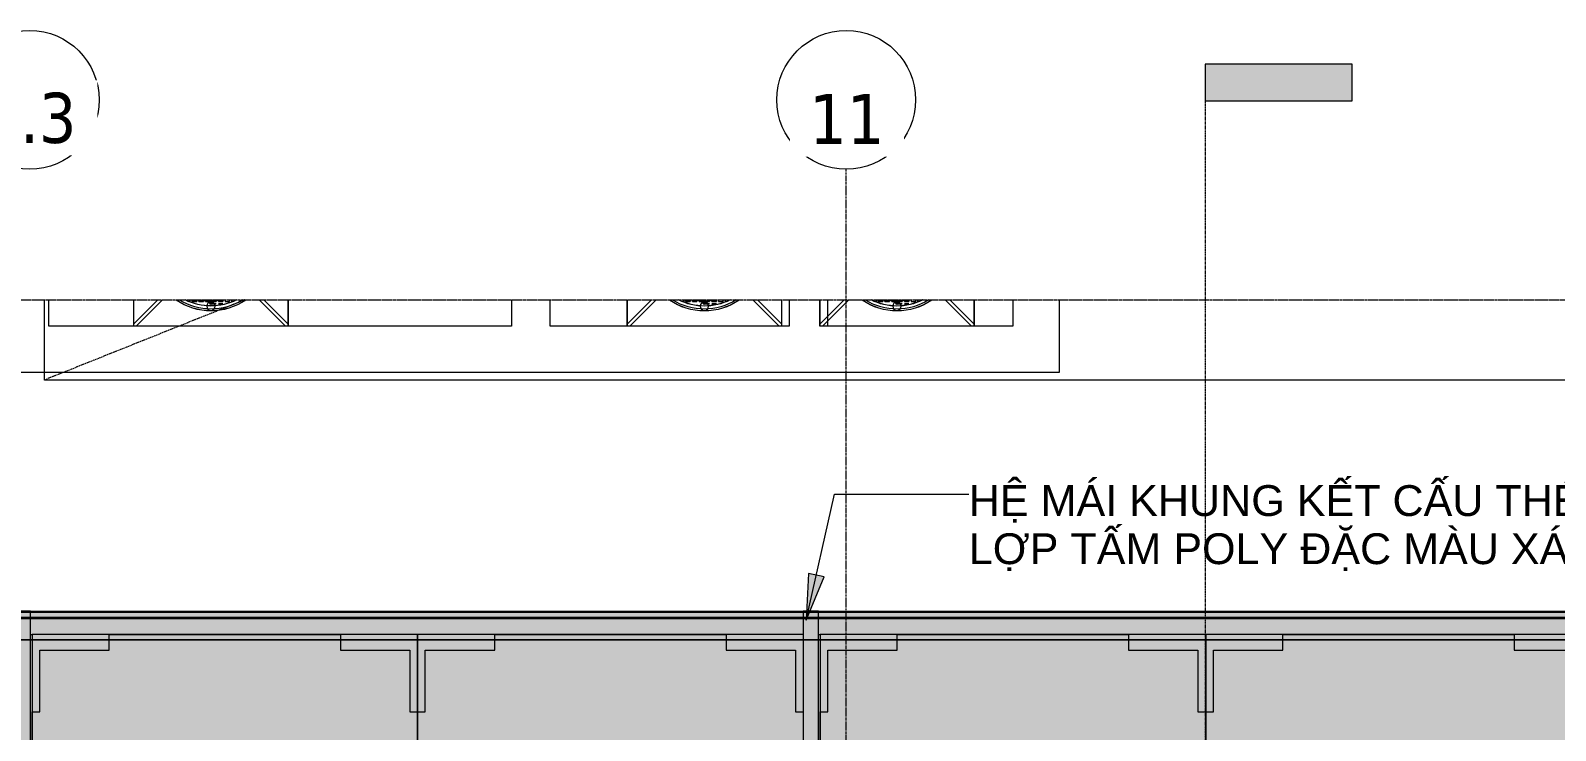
# Model space of a CAD drawing. Header units: millimetres. Extents: x -77355 to 26321, y -760 to 17156.
# Drawn here: x 4170 to 14059, y 12615 to 17156 of the extents above; entities that cross this region are included whole.
import ezdxf

# ---------------------------------------------------------------- set-up
doc = ezdxf.new("R2010")
doc.units = ezdxf.units.MM
for name, pattern in [('Dash', [6, 3, -3]), ('Dash - Tight', [4.5, 3, -1.5]), ('Dash Dot 3_16_', [7.9375, 4.7625, -1.5875, 0, -1.5875]), ('Grid Line', [22.225, 12.7, -3.175, 3.175, -3.175]), ('Hidden', [7.14375, 4.7625, -2.38125])]:
    doc.linetypes.add(name, pattern=pattern)
for name, color, linetype, lineweight in [('A-DETL-GENF-4', 92, 'Dash - Tight', 9), ('A-DETL-GENF-5', 92, 'Hidden', 18), ('A-FLOR-1', 192, 'Continuous', 9), ('A-GLAZ-CURT-3', 52, 'Continuous', 9), ('A-GLAZ-CWMG-3', 51, 'Continuous', 9), ('C-PRKG', 70, 'Continuous', 9), ('C-PRKG-HDLN', 70, 'Dash', 9), ('G-ANNO-SYMB', 111, 'Continuous', 9), ('G-ANNO-SYMB-1', 111, 'Dash Dot 3_16_', 18), ('G-ANNO-TEXT-1', 10, 'Continuous', 9), ('G-ANNO-TEXT-2', 7, 'Continuous', 9), ('G-IMPT-1', 8, 'Continuous', 9), ('M-EQPM', 50, 'Continuous', 9), ('S-COLS-1', 52, 'Continuous', 9), ('S-GRID-1', 1, 'Grid Line', 9), ('S-GRID-IDEN', 1, 'Continuous', 9)]:
    doc.layers.add(name, color=color, linetype=linetype, lineweight=lineweight)
doc.layers.add('A-GLAZ-CWMG-4', color=51, linetype='Continuous', lineweight=9, transparency=0.5)
doc.styles.add('Arial_1', font='arial.ttf', dxfattribs={"height": 200})
doc.styles.add('Tahoma_B_1', font='tahomabd.ttf', dxfattribs={"height": 325})
pattern_1 = [(63.321, (1193.5, -68.13), (-0.0041, 1010.9596), [353.567, -1909.264]), (63.321, (177.5, -68.13), (-0.0041, 1010.9596), [353.567, -1909.264]), (63.321, (1679.87, 127.2), (-0.0041, 1010.9596), [353.567, -1909.264]), (63.321, (663.87, 127.2), (-0.0041, 1010.9596), [353.567, -1909.264]), (63.321, (1606.26, 58.24), (-0.0041, 1010.9596), [353.567, -1909.264]), (63.321, (590.26, 58.24), (-0.0041, 1010.9596), [353.567, -1909.264]), (63.321, (1531.2, 453.1), (-0.0041, 1010.9596), [171.85, -2090.981]), (63.321, (515.2, 453.1), (-0.0041, 1010.9596), [171.85, -2090.981]), (63.321, (1482.15, 392), (-0.0041, 1010.9596), [353.567, -1909.264]), (63.321, (466.15, 392), (-0.0041, 1010.9596), [353.567, -1909.264]), (63.321, (1490.8, 435.86), (-0.0041, 1010.9596), [353.567, -1909.264]), (63.321, (474.8, 435.86), (-0.0041, 1010.9596), [353.567, -1909.264]), (63.321, (1080.9, 243.4), (-0.0041, 1010.9596), [353.567, -1909.264]), (63.321, (64.9, 243.4), (-0.0041, 1010.9596), [353.567, -1909.264]), (63.321, (1089.56, 295.1), (-0.0041, 1010.9596), [353.567, -1909.264]), (63.321, (73.56, 295.1), (-0.0041, 1010.9596), [353.567, -1909.264]), (63.321, (1091.9, 332.38), (-0.0041, 1010.9596), [353.567, -1909.264]), (63.321, (75.9, 332.38), (-0.0041, 1010.9596), [353.567, -1909.264])]

# ---------------------------------------------------------------- blocks, each defined once
blk = doc.blocks.new('BAI XE PCCC - BAI XE PCCC-1477864-TKCS_NHÀ XE 3 - MẶT BẰNG MÁI')
at = {"layer": 'C-PRKG'}
for p, q in [((0, 0), (15000, 0)), ((15000, 0), (15000, -520.2))]:
    blk.add_line(p, q, dxfattribs=at)
at = {"layer": 'C-PRKG-HDLN'}
blk.add_line((13699.4, -520.2), (15000, 0), dxfattribs=at)
blk = doc.blocks.new('TKTC_NAP THAM BE XLNT_260130 - TKTC_XREF_260130_NAP THAM BE XLNT_dwg_TTT-HOOD ACCESS - TTT-HOOD ACCESS-1904605-MB BỂ XLNT 2 HẦM 1-V53-TKCS_NHÀ XE 3 - MẶT BẰNG MÁI')
at = {"layer": 'G-IMPT-1'}
for p, q in [((-131, -356), (-131, -344)), ((-131, -344), (-131, -356)), ((-86, -344), (-86, -356)), ((-41, -356), (-41, -344)), ((-41, -344), (-41, -356)), ((16, -363), (0, -363)), ((89, -356), (89, -344)), ((89, -344), (89, -356)), ((134, -356), (134, -344)), ((134, -344), (134, -356))]:
    blk.add_line(p, q, dxfattribs=at)
at = {"layer": 'G-IMPT-1', "flags": 128}
for points in [[(-131, -344), (-131, -356)], [(-71, -344), (-71, -356), (-41, -356), (-71, -356)], [(-41, -371), (-71, -371), (-41, -371), (-71, -371)], [(4, -371), (-26, -371)], [(1, -363), (17, -363)], [(59, -344), (59, -356), (89, -356), (59, -356)], [(104, -344), (104, -356), (134, -356), (104, -356)], [(149, -344), (149, -356)], [(149, -344), (149, -356)]]:
    blk.add_lwpolyline(points, close=True, dxfattribs=at)
for points in [[(-86, -356), (-116, -356), (-116, -344)], [(-86, -344), (-86, -356), (-116, -356), (-116, -344)], [(-86, -344), (-86, -356), (-116, -356), (-116, -344)], [(-86, -344), (-86, -356), (-116, -356), (-116, -344)], [(-71, -344), (-71, -356), (-41, -356), (-41, -344)], [(-71, -344), (-71, -356), (-41, -356), (-41, -344)], [(-26, -344), (-26, -356), (4, -356), (4, -344)], [(4, -344), (4, -356), (-26, -356), (-26, -344)], [(14, -344), (14, -356), (44, -356), (44, -344)], [(44, -344), (44, -356), (14, -356), (14, -344)], [(89, -344), (89, -356), (59, -356), (59, -344)], [(89, -344), (89, -356), (59, -356), (59, -344)], [(134, -344), (134, -356), (104, -356), (104, -344)], [(134, -344), (134, -356), (104, -356), (104, -344)]]:
    blk.add_lwpolyline(points, dxfattribs=at)
at = {"layer": 'G-IMPT-1'}
for centre in [(8, -363), (9, -363), (9, -363)]:
    blk.add_circle(centre, 11.2, dxfattribs=at)
for centre, radius, start, end in [((9, -6), 412, 235.6226, 304.3774), ((9, -6), 400, 238.0971, 301.7761), ((9, -6), 380, 243.1496, 296.8504), ((8, -363), 9.23, 360, 180), ((8, -363), 9.23, 0, 180), ((8, -363), 9.23, 180, 360), ((8, -363), 9.23, 180, 360), ((9, -363), 9.23, 360, 180), ((9, -363), 9.23, 0, 180), ((9, -363), 9.23, 360, 180), ((9, -363), 9.23, 0, 180), ((9, -363), 9.23, 180, 360), ((9, -363), 9.23, 180, 360), ((9, -363), 9.23, 180, 360), ((9, -363), 9.23, 180, 360)]:
    blk.add_arc(centre, radius, start, end, dxfattribs=at)
blk = doc.blocks.new('TKTC_NAP THAM BE XLNT_260130 - TKTC_XREF_260130_NAP THAM BE XLNT_dwg_NAP THAM-V54-TKCS_NHÀ XE 3 - MẶT BẰNG MÁI')
at = {"layer": 'G-IMPT-1'}
for p, q in [((584592.6, -155367.6), (584592.6, -155539.2)), ((584593.7, -155522.9), (584749, -155367.6)), ((584779.2, -155367.6), (584608.8, -155538)), ((585406, -155367.6), (585576.3, -155538)), ((585591.4, -155522.9), (585436.2, -155367.6))]:
    blk.add_line(p, q, dxfattribs=at)
at = {"layer": 'G-IMPT-1', "flags": 128}
for points in [[(584592.6, -155539.2), (585592.6, -155539.2), (585592.6, -155367.6)], [(584593.7, -155367.6), (584593.7, -155538), (585591.4, -155538), (585591.4, -155367.6)]]:
    blk.add_lwpolyline(points, dxfattribs=at)
at = {"layer": 'G-IMPT-1'}
blk.add_circle((585092.6, -155409.4), 27.5, dxfattribs=at)
for radius, start, end in [(400, 235.62264, 304.37736), (368.5, 243.24264, 296.75736), (337.1, 258.79064, 282.0655)]:
    blk.add_arc((585092.6, -155039.2), radius, start, end, dxfattribs=at)
at = {"xscale": 0.9707134767847465, "yscale": 0.9707134767847465, "zscale": 0.9707134767847465}
blk.add_blockref('TKTC_NAP THAM BE XLNT_260130 - TKTC_XREF_260130_NAP THAM BE XLNT_dwg_TTT-HOOD ACCESS - TTT-HOOD ACCESS-1904605-MB BỂ XLNT 2 HẦM 1-V53-TKCS_NHÀ XE 3 - MẶT BẰNG MÁI', (585084, -155033.3), dxfattribs=at)
blk = doc.blocks.new('TKTC_NAP THAM BE XLNT_260130 - TKTC_XREF_260130_NAP THAM BE XLNT_dwg_TTT-HOOD ACCESS - TTT-HOOD ACCESS-1904605-MB BỂ XLNT 2 HẦM 1-3399785-TKCS_NHÀ XE 3 - MẶT BẰNG MÁI')
at = {"layer": 'G-IMPT-1'}
for p, q in [((-131, -356), (-131, -344)), ((-131, -344), (-131, -356)), ((-86, -344), (-86, -356)), ((-41, -356), (-41, -344)), ((-41, -344), (-41, -356)), ((16, -363), (0, -363)), ((89, -356), (89, -344)), ((89, -344), (89, -356)), ((134, -356), (134, -344)), ((134, -344), (134, -356))]:
    blk.add_line(p, q, dxfattribs=at)
at = {"layer": 'G-IMPT-1', "flags": 128}
for points in [[(-131, -344), (-131, -356)], [(-71, -344), (-71, -356), (-41, -356), (-71, -356)], [(-41, -371), (-71, -371), (-41, -371), (-71, -371)], [(4, -371), (-26, -371)], [(1, -363), (17, -363)], [(59, -344), (59, -356), (89, -356), (59, -356)], [(104, -344), (104, -356), (134, -356), (104, -356)], [(149, -344), (149, -356)], [(149, -344), (149, -356)]]:
    blk.add_lwpolyline(points, close=True, dxfattribs=at)
for points in [[(-86, -356), (-116, -356), (-116, -344)], [(-86, -344), (-86, -356), (-116, -356), (-116, -344)], [(-86, -344), (-86, -356), (-116, -356), (-116, -344)], [(-86, -344), (-86, -356), (-116, -356), (-116, -344)], [(-71, -344), (-71, -356), (-41, -356), (-41, -344)], [(-71, -344), (-71, -356), (-41, -356), (-41, -344)], [(-26, -344), (-26, -356), (4, -356), (4, -344)], [(4, -344), (4, -356), (-26, -356), (-26, -344)], [(14, -344), (14, -356), (44, -356), (44, -344)], [(44, -344), (44, -356), (14, -356), (14, -344)], [(89, -344), (89, -356), (59, -356), (59, -344)], [(89, -344), (89, -356), (59, -356), (59, -344)], [(134, -344), (134, -356), (104, -356), (104, -344)], [(134, -344), (134, -356), (104, -356), (104, -344)]]:
    blk.add_lwpolyline(points, dxfattribs=at)
at = {"layer": 'G-IMPT-1'}
for centre in [(8, -363), (9, -363), (9, -363)]:
    blk.add_circle(centre, 11.2, dxfattribs=at)
for centre, radius, start, end in [((9, -6), 412, 235.5514, 304.4486), ((9, -6), 400, 238.0049, 301.853), ((9, -6), 380, 243.0641, 296.9359), ((8, -363), 9.23, 360, 180), ((8, -363), 9.23, 0, 180), ((8, -363), 9.23, 180, 360), ((8, -363), 9.23, 180, 360), ((9, -363), 9.23, 360, 180), ((9, -363), 9.23, 0, 180), ((9, -363), 9.23, 360, 180), ((9, -363), 9.23, 0, 180), ((9, -363), 9.23, 180, 360), ((9, -363), 9.23, 180, 360), ((9, -363), 9.23, 180, 360), ((9, -363), 9.23, 180, 360)]:
    blk.add_arc(centre, radius, start, end, dxfattribs=at)
blk = doc.blocks.new('TKTC_NAP THAM BE XLNT_260130 - TKTC_XREF_260130_NAP THAM BE XLNT_dwg_NAP THAM-3399787-TKCS_NHÀ XE 3 - MẶT BẰNG MÁI')
at = {"layer": 'G-IMPT-1'}
for p, q in [((584592.6, -155367.4), (584592.6, -155539.2)), ((584593.7, -155522.9), (584749.3, -155367.4)), ((584779.5, -155367.4), (584608.8, -155538)), ((585405.7, -155367.4), (585576.3, -155538)), ((585591.4, -155522.9), (585435.9, -155367.4))]:
    blk.add_line(p, q, dxfattribs=at)
at = {"layer": 'G-IMPT-1', "flags": 128}
for points in [[(584592.6, -155539.2), (585592.6, -155539.2), (585592.6, -155367.4)], [(584593.7, -155367.4), (584593.7, -155538), (585591.4, -155538), (585591.4, -155367.4)]]:
    blk.add_lwpolyline(points, dxfattribs=at)
at = {"layer": 'G-IMPT-1'}
blk.add_circle((585092.6, -155409.4), 27.5, dxfattribs=at)
for radius, start, end in [(400, 235.55135, 304.44865), (368.5, 243.15714, 296.84286), (337.1, 258.50418, 282.23895)]:
    blk.add_arc((585092.6, -155039.2), radius, start, end, dxfattribs=at)
at = {"xscale": 0.9707134767847465, "yscale": 0.9707134767847465, "zscale": 0.9707134767847465}
blk.add_blockref('TKTC_NAP THAM BE XLNT_260130 - TKTC_XREF_260130_NAP THAM BE XLNT_dwg_TTT-HOOD ACCESS - TTT-HOOD ACCESS-1904605-MB BỂ XLNT 2 HẦM 1-3399785-TKCS_NHÀ XE 3 - MẶT BẰNG MÁI', (585084, -155033.3), dxfattribs=at)
blk = doc.blocks.new('TKTC_NAP THAM BE XLNT_260130 - TKTC_XREF_260130_NAP THAM BE XLNT_dwg-3399784-TKCS_NHÀ XE 3 - MẶT BẰNG MÁI')
at = {"layer": 'G-IMPT-1', "flags": 128}
for points in [[(98577.4, 14559.7), (98577.4, 14087.9), (86697.6, 14087.9)], [(95027.4, 14559.7), (95027.4, 14388.2), (92027.7, 14388.2), (92027.7, 14559.7)], [(96827.7, 14559.7), (96827.7, 14387.9), (95277.4, 14387.9), (95277.4, 14559.7)], [(98277.4, 14559.7), (98277.4, 14387.9), (97077.7, 14387.9), (97077.7, 14559.7)]]:
    blk.add_lwpolyline(points, dxfattribs=at)
at = {"extrusion": (0, 0, -1), "zscale": -1}
for name, p in [('TKTC_NAP THAM BE XLNT_260130 - TKTC_XREF_260130_NAP THAM BE XLNT_dwg_NAP THAM-V54-TKCS_NHÀ XE 3 - MẶT BẰNG MÁI', (-678170.3, 169927.4)), ('TKTC_NAP THAM BE XLNT_260130 - TKTC_XREF_260130_NAP THAM BE XLNT_dwg_NAP THAM-3399787-TKCS_NHÀ XE 3 - MẶT BẰNG MÁI', (-681370.3, 169927.1)), ('TKTC_NAP THAM BE XLNT_260130 - TKTC_XREF_260130_NAP THAM BE XLNT_dwg_NAP THAM-3399787-TKCS_NHÀ XE 3 - MẶT BẰNG MÁI', (-682619.1, 169927.1))]:
    blk.add_blockref(name, p, dxfattribs=at)
blk = doc.blocks.new('TKTC_NAP THAM BE XLNT_260130 - NẮP THĂM BỂ XLNT-2335565-TKCS_NHÀ XE 3 - MẶT BẰNG MÁI')
blk.add_blockref('TKTC_NAP THAM BE XLNT_260130 - TKTC_XREF_260130_NAP THAM BE XLNT_dwg-3399784-TKCS_NHÀ XE 3 - MẶT BẰNG MÁI', (-83427.6, -14087.9))
blk = doc.blocks.new('TRỤ ĐỂ XE ĐẦU HỒI - TRỤ ĐỂ XE ĐẦU HỒI-V56-TKCS_NHÀ XE 3 - MẶT BẰNG MÁI')
at = {"layer": 'S-COLS-1'}
for p, q in [((-50, -3938.9), (-50, -5051.2)), ((-50, -5051.2), (-50, -5099)), ((-50, -5100), (50, -5100))]:
    blk.add_line(p, q, dxfattribs=at)
blk = doc.blocks.new('TRỤ ĐỂ XE ĐẦU HỒI - TRỤ ĐỂ XE ĐẦU HỒI-V57-TKCS_NHÀ XE 3 - MẶT BẰNG MÁI')
at = {"layer": 'S-COLS-1'}
for p, q in [((-50, -3938.9), (-50, -5051.2)), ((50, -5051.2), (50, -3938.9)), ((-50, -5051.2), (-50, -5099)), ((-50, -5100), (50, -5100)), ((50, -5099), (50, -5051.2))]:
    blk.add_line(p, q, dxfattribs=at)
blk = doc.blocks.new('Rectangular Mullion - 40 x 80mm-2358312-TKCS_NHÀ XE 3 - MẶT BẰNG MÁI')
at = {"layer": 'A-GLAZ-CWMG-4'}
for points in [[(115103.5, 13379.3), (115103.5, 13387.2), (89452.6, 13387.2), (89452.6, 13379.3), (112703.5, 13379.3)], [(115103.5, 13339.5), (115103.5, 13379.3), (89452.6, 13379.3), (89452.6, 13339.5), (112703.5, 13339.5)]]:
    blk.add_hatch(color=256, dxfattribs=at).paths.add_polyline_path(points)
at = {"layer": 'A-GLAZ-CWMG-3'}
for p, q in [((89452.6, 13387.2), (115103.5, 13387.2)), ((115103.5, 13379.3), (89452.6, 13379.3)), ((115103.5, 13347.4), (89452.6, 13347.4)), ((115103.5, 13339.5), (89452.6, 13339.5))]:
    blk.add_line(p, q, dxfattribs=at)
blk = doc.blocks.new('System Panel - Glazed-V62-TKCS_NHÀ XE 3 - MẶT BẰNG MÁI')
at = {"layer": 'A-GLAZ-CURT-3'}
h = blk.add_hatch(dxfattribs=at)
h.set_pattern_fill('FP_44', color=256, style=0, pattern_type=2)
h.set_pattern_definition(pattern_1)
h.paths.add_polyline_path([(112703.5, 12227.1), (115103.5, 12227.1), (115103.5, 13202.6), (89452.6, 13202.6), (89452.6, 12227.1), (109236.6, 12227.1)])
for p, q in [((115103.5, 13202.6), (89452.6, 13202.6)), ((94662.8, 13203.8), (99672.9, 13203.8)), ((99772.9, 13203.8), (104783.1, 13203.8))]:
    blk.add_line(p, q, dxfattribs=at)
blk = doc.blocks.new('xe oto1 - xe oto-V66-TKCS_NHÀ XE 3 - MẶT BẰNG MÁI')
at = {"layer": 'C-PRKG'}
for p, q in [((0, 34.3), (0, 1009.8)), ((0, 500), (0, 1009.8)), ((0, 1009.8), (0, 500)), ((0, 500), (-50, 500)), ((-50, 500), (-50, 100)), ((0, 34.3), (0, 500)), ((-2000, 100), (-2450, 100)), ((-2000, 34.3), (-2000, 100)), ((-500, 100), (-500, 34.3)), ((-50, 100), (-500, 100)), ((-2500, 0), (-2000, 0)), ((-2500, 0), (0, 0)), ((-2000, 33.1), (-2000, 34.3)), ((-2000, 0), (-2000, 33.1)), ((-500, 34.3), (-500, 33.1)), ((-500, 33.1), (-500, 0)), ((0, 33.1), (0, 34.3)), ((0, 33.1), (0, 34.3)), ((0, 0), (0, 33.1)), ((0, 0), (0, 33.1)), ((-500, 0), (0, 0))]:
    blk.add_line(p, q, dxfattribs=at)
blk = doc.blocks.new('xe oto1 - xe oto-V67-TKCS_NHÀ XE 3 - MẶT BẰNG MÁI')
at = {"layer": 'C-PRKG'}
for p, q in [((-2500, 1009.8), (-2500, 34.3)), ((-2500, 500), (-2500, 1009.8)), ((-2500, 1009.8), (-2500, 500)), ((0, 34.3), (0, 1009.8)), ((0, 500), (0, 1009.8)), ((0, 1009.8), (0, 500)), ((-2450, 500), (-2500, 500)), ((-2500, 500), (-2500, 34.3)), ((-2450, 100), (-2450, 500)), ((0, 500), (-50, 500)), ((-50, 500), (-50, 100)), ((0, 34.3), (0, 500)), ((-2000, 100), (-2450, 100)), ((-2000, 34.3), (-2000, 100)), ((-500, 100), (-500, 34.3)), ((-50, 100), (-500, 100)), ((-2500, 34.3), (-2500, 33.1)), ((-2500, 34.3), (-2500, 33.1)), ((-2500, 33.1), (-2500, 0)), ((-2500, 33.1), (-2500, 0)), ((-2500, 0), (-2000, 0)), ((-2500, 0), (0, 0)), ((-2000, 33.1), (-2000, 34.3)), ((-2000, 0), (-2000, 33.1)), ((-500, 34.3), (-500, 33.1)), ((-500, 33.1), (-500, 0)), ((0, 33.1), (0, 34.3)), ((0, 33.1), (0, 34.3)), ((0, 0), (0, 33.1)), ((0, 0), (0, 33.1)), ((-500, 0), (0, 0))]:
    blk.add_line(p, q, dxfattribs=at)
blk = doc.blocks.new('xe oto1 - xe oto-V68-TKCS_NHÀ XE 3 - MẶT BẰNG MÁI')
at = {"layer": 'C-PRKG'}
for p, q in [((0, 34.3), (0, 1009.8)), ((0, 500), (0, 1009.8)), ((0, 1009.8), (0, 500)), ((-2450, 500), (-2500, 500)), ((-2450, 100), (-2450, 500)), ((0, 500), (-50, 500)), ((-50, 500), (-50, 100)), ((0, 34.3), (0, 500)), ((-2000, 100), (-2450, 100)), ((-2000, 34.3), (-2000, 100)), ((-500, 100), (-500, 34.3)), ((-50, 100), (-500, 100)), ((-2500, 0), (-2000, 0)), ((-2500, 0), (0, 0)), ((-2000, 33.1), (-2000, 34.3)), ((-2000, 0), (-2000, 33.1)), ((-500, 34.3), (-500, 33.1)), ((-500, 33.1), (-500, 0)), ((0, 33.1), (0, 34.3)), ((0, 33.1), (0, 34.3)), ((0, 0), (0, 33.1)), ((0, 0), (0, 33.1)), ((-500, 0), (0, 0))]:
    blk.add_line(p, q, dxfattribs=at)
blk = doc.blocks.new('xe oto1 - xe oto-V69-TKCS_NHÀ XE 3 - MẶT BẰNG MÁI')
at = {"layer": 'C-PRKG'}
for p, q in [((-2500, 1009.8), (-2500, 34.3)), ((-2500, 500), (-2500, 1009.8)), ((-2500, 1009.8), (-2500, 500)), ((0, 34.3), (0, 1009.8)), ((0, 500), (0, 1009.8)), ((0, 1009.8), (0, 500)), ((-2450, 500), (-2500, 500)), ((-2500, 500), (-2500, 34.3)), ((-2450, 100), (-2450, 500)), ((0, 500), (-50, 500)), ((-50, 500), (-50, 100)), ((0, 34.3), (0, 500)), ((-2000, 100), (-2450, 100)), ((-2000, 34.3), (-2000, 100)), ((-500, 100), (-500, 34.3)), ((-50, 100), (-500, 100)), ((-2500, 34.3), (-2500, 33.1)), ((-2500, 34.3), (-2500, 33.1)), ((-2500, 33.1), (-2500, 0)), ((-2500, 33.1), (-2500, 0)), ((-2500, 0), (-2000, 0)), ((-2500, 0), (0, 0)), ((-2000, 33.1), (-2000, 34.3)), ((-2000, 0), (-2000, 33.1)), ((-500, 34.3), (-500, 33.1)), ((-500, 33.1), (-500, 0)), ((0, 33.1), (0, 34.3)), ((0, 33.1), (0, 34.3)), ((0, 0), (0, 33.1)), ((0, 0), (0, 33.1)), ((-500, 0), (0, 0))]:
    blk.add_line(p, q, dxfattribs=at)
blk = doc.blocks.new('System Panel - Glazed-2550685-TKCS_NHÀ XE 3 - MẶT BẰNG MÁI')
at = {"layer": 'A-GLAZ-CURT-3'}
h = blk.add_hatch(dxfattribs=at)
h.set_pattern_fill('FP_50', color=256, style=0, pattern_type=2)
h.set_pattern_definition([(11.254, (1193.51, 13531.89), (0.00023, 101.08576), [161.862, -874.057]), (11.254, (177.51, 13531.89), (0.00023, 101.08576), [161.862, -874.057]), (11.254, (1679.87, 13551.42), (0.00023, 101.08576), [161.862, -874.057]), (11.254, (663.87, 13551.42), (0.00023, 101.08576), [161.862, -874.057]), (11.254, (1606.26, 13544.53), (0.00023, 101.08576), [161.862, -874.057]), (11.254, (590.26, 13544.53), (0.00023, 101.08576), [161.862, -874.057]), (11.254, (1531.22, 13584.01), (0.00023, 101.08576), [78.673, -957.247]), (11.254, (515.22, 13584.01), (0.00023, 101.08576), [78.673, -957.247]), (11.254, (1482.15, 13577.9), (0.00023, 101.08576), [161.862, -874.057]), (11.254, (466.15, 13577.9), (0.00023, 101.08576), [161.862, -874.057]), (11.254, (1490.81, 13582.29), (0.00023, 101.08576), [161.862, -874.057]), (11.254, (474.81, 13582.29), (0.00023, 101.08576), [161.862, -874.057]), (11.254, (1080.9, 13563.04), (0.00023, 101.08576), [161.862, -874.057]), (11.254, (64.9, 13563.04), (0.00023, 101.08576), [161.862, -874.057]), (11.254, (1089.56, 13568.21), (0.00023, 101.08576), [161.862, -874.057]), (11.254, (73.56, 13568.21), (0.00023, 101.08576), [161.862, -874.057]), (11.254, (1091.89, 13571.94), (0.00023, 101.08576), [161.862, -874.057]), (11.254, (75.89, 13571.94), (0.00023, 101.08576), [161.862, -874.057])])
h.paths.add_polyline_path([(115103.5, 13387.6), (115103.5, 13388.8), (89452.6, 13388.8), (89452.6, 13387.6), (112703.5, 13387.6)])
h = blk.add_hatch(dxfattribs=at)
h.set_pattern_fill('FP_44', color=256, style=0, pattern_type=2)
h.set_pattern_definition(pattern_1)
h.paths.add_polyline_path([(112703.5, 13339.5), (115103.5, 13339.5), (115103.5, 13387.2), (89452.6, 13387.2), (89452.6, 13339.5), (109236.6, 13339.5)])
h = blk.add_hatch(dxfattribs=at)
h.set_pattern_fill('FP_44', color=256, style=0, pattern_type=2)
h.set_pattern_definition(pattern_1)
h.paths.add_polyline_path([(115103.5, 13202.6), (115103.5, 13339.5), (89452.6, 13339.5), (89452.6, 13202.6), (112703.5, 13202.6)])
for p, q in [((89452.6, 13388.8), (115103.5, 13388.8)), ((115103.5, 13387.6), (89452.6, 13387.6)), ((89452.6, 13202.6), (115103.5, 13202.6)), ((99672.9, 13203.8), (94662.8, 13203.8)), ((104783.1, 13203.8), (99772.9, 13203.8))]:
    blk.add_line(p, q, dxfattribs=at)
blk = doc.blocks.new('BORDER VIEW - BORDER VIEW-2362620-TKCS_NHÀ XE 3 - MẶT BẰNG MÁI')
at = {"layer": 'A-DETL-GENF-5'}
blk.add_line((150, 8020.2), (27359.8, 8020.2), dxfattribs=at)
blk = doc.blocks.new('Grid - M_Grid Head - Circle-353313-TKCS_NHÀ XE 3 - MẶT BẰNG MÁI')
at = {"layer": 'S-GRID-IDEN'}
blk.add_circle((0, 0), 4.5, dxfattribs=at)
blk = doc.blocks.new('Section - 3_32_ x 3_8_-4701953-TKCS_NHÀ XE 3 - MẶT BẰNG MÁI')
at = {"layer": 'G-ANNO-SYMB'}
blk.add_hatch(color=256, dxfattribs=at).paths.add_polyline_path([(0, 9.525), (0, 0), (-2.38125, 0), (-2.38125, 9.525)])
for p, q in [((0, 9.525), (-2.38125, 9.525)), ((-2.38125, 9.525), (-2.38125, 0)), ((0, 0), (0, 9.525)), ((-2.38125, 0), (0, 0))]:
    blk.add_line(p, q, dxfattribs=at)

msp = doc.modelspace()

# ---------------------------------------------------------------- hatches: boundary and pattern name
at = {"layer": 'G-ANNO-TEXT-1'}
msp.add_hatch(color=256, dxfattribs=at).paths.add_polyline_path([(9200, 13329.9), (9317.8, 13610.9), (9214.6, 13634.2)])

# ---------------------------------------------------------------- linework, layer by layer
at = {"layer": 'A-FLOR-1'}
for p, q in [((4170.4, 13236.9), (4180.6, 13236.9)), ((4680.6, 13236.9), (6180.6, 13236.9)), ((7180.6, 13236.9), (8680.6, 13236.9)), ((9280.6, 13236.9), (9290.8, 13236.9)), ((9790.8, 13236.9), (11290.8, 13236.9)), ((12290.8, 13236.9), (13790.8, 13236.9))]:
    msp.add_line(p, q, dxfattribs=at)
at = {"layer": 'G-ANNO-SYMB-1'}
msp.add_line((11788, 16698.5), (11788, 5461.5), dxfattribs=at)
at = {"layer": 'G-ANNO-TEXT-1'}
for p, q in [((9200, 13329.9), (9384.7, 14146.9)), ((9384.7, 14146.9), (10254.8, 14146.9)), ((9214.6, 13634.2), (9200, 13329.9)), ((9200, 13329.9), (9317.8, 13610.9)), ((9317.8, 13610.9), (9214.6, 13634.2))]:
    msp.add_line(p, q, dxfattribs=at)
at = {"layer": 'S-GRID-1'}
for p, q in [((9460.2, 13755.5), (9460.2, 16255.5)), ((9460.2, 8638.1), (9460.2, 13755.5))]:
    msp.add_line(p, q, dxfattribs=at)

# ---------------------------------------------------------------- block references
at = {"layer": 'A-DETL-GENF-4'}
msp.add_blockref('BORDER VIEW - BORDER VIEW-2362620-TKCS_NHÀ XE 3 - MẶT BẰNG MÁI', (-1979.8, 7388.2), dxfattribs=at)
at = {"layer": 'A-GLAZ-CURT-3'}
for name in ['System Panel - Glazed-2550685-TKCS_NHÀ XE 3 - MẶT BẰNG MÁI', 'System Panel - Glazed-V62-TKCS_NHÀ XE 3 - MẶT BẰNG MÁI']:
    msp.add_blockref(name, (-90492.4, 0), dxfattribs=at)
at = {"layer": 'A-GLAZ-CWMG-3'}
msp.add_blockref('Rectangular Mullion - 40 x 80mm-2358312-TKCS_NHÀ XE 3 - MẶT BẰNG MÁI', (-90492.4, 0), dxfattribs=at)
at = {"layer": 'C-PRKG', "rotation": 180}
for name, p in [('BAI XE PCCC - BAI XE PCCC-1477864-TKCS_NHÀ XE 3 - MẶT BẰNG MÁI', (19260.2, 14888.2)), ('xe oto1 - xe oto-V69-TKCS_NHÀ XE 3 - MẶT BẰNG MÁI', (4180.6, 13236.9)), ('xe oto1 - xe oto-V68-TKCS_NHÀ XE 3 - MẶT BẰNG MÁI', (6680.6, 13236.9)), ('xe oto1 - xe oto-V67-TKCS_NHÀ XE 3 - MẶT BẰNG MÁI', (9290.8, 13236.9)), ('xe oto1 - xe oto-V66-TKCS_NHÀ XE 3 - MẶT BẰNG MÁI', (11790.8, 13236.9))]:
    msp.add_blockref(name, p, dxfattribs=at)
at = {"layer": 'G-ANNO-SYMB', "xscale": 99.99999999999993, "yscale": 99.99999999999993, "zscale": 99.99999999999993, "rotation": 269.9999999999996}
msp.add_blockref('Section - 3_32_ x 3_8_-4701953-TKCS_NHÀ XE 3 - MẶT BẰNG MÁI', (11788, 16698.5), dxfattribs=at)
at = {"layer": 'M-EQPM'}
msp.add_blockref('TKTC_NAP THAM BE XLNT_260130 - NẮP THĂM BỂ XLNT-2335565-TKCS_NHÀ XE 3 - MẶT BẰNG MÁI', (-4309.8, 14936.6), dxfattribs=at)
at = {"layer": 'S-COLS-1', "rotation": 180}
for name, p in [('TRỤ ĐỂ XE ĐẦU HỒI - TRỤ ĐỂ XE ĐẦU HỒI-V56-TKCS_NHÀ XE 3 - MẶT BẰNG MÁI', (4120.4, 8288.2)), ('TRỤ ĐỂ XE ĐẦU HỒI - TRỤ ĐỂ XE ĐẦU HỒI-V57-TKCS_NHÀ XE 3 - MẶT BẰNG MÁI', (9230.6, 8288.2))]:
    msp.add_blockref(name, p, dxfattribs=at)
at = {"layer": 'S-GRID-IDEN', "xscale": 99.99999999999993, "yscale": 99.99999999999993, "zscale": 99.99999999999993, "rotation": 180}
msp.add_blockref('Grid - M_Grid Head - Circle-353313-TKCS_NHÀ XE 3 - MẶT BẰNG MÁI', (4165.2, 16705.5), dxfattribs=at)
at = {"layer": 'S-GRID-IDEN', "xscale": 99.99999999999993, "yscale": 99.99999999999993, "zscale": 99.99999999999993}
msp.add_blockref('Grid - M_Grid Head - Circle-353313-TKCS_NHÀ XE 3 - MẶT BẰNG MÁI', (9460.2, 16705.5), dxfattribs=at)

# ---------------------------------------------------------------- texts
at = {"layer": 'G-ANNO-TEXT-2', "insert": (10254.8, 13928), "char_height": 200, "width": 5351, "attachment_point": 4, "line_spacing_factor": 0.936439, "style": 'Arial_1'}
msp.add_mtext('\\pt1270,2540,3810,5080,6350,7620,8890,10160,11430,12700,13970,15240,16510,17780,19050,20320,21590,22860,24130,25400,26670,27940,29210,30480,31750,33020,34290,35560,36830,38100,39370,40640;HỆ MÁI KHUNG KẾT CẤU THÉP HÌNH - LỢP TẤM POLY ĐẶC MÀU XÁM KHÓI', dxfattribs=at)

# ---------------------------------------------------------------- next in the draw order: texts
at = {"layer": 'S-GRID-IDEN', "char_height": 325, "attachment_point": 5, "line_spacing_factor": 0.996129, "style": 'Tahoma_B_1', "bg_fill": 3, "box_fill_scale": 1.25, "bg_fill_color": 256, "bg_fill_true_color": 13158600, "bg_fill_transparency": 0}
for s, insert, width in [('\\pt1269.99925,2539.9985,3810.001,5080.00025,6349.9995,7619.99875,8890.00125,10160.0005,11429.99975,12699.999,13970.0015,15240.00075,16510,17779.99925,19049.9985,20320.001,21590.00025,22859.9995,24129.99875,25400.00125,26670.0005,27939.99975,29209.999,30480.0015,31750.00075,33020,34289.99925,35559.9985,36830.001,38100.00025,39369.9995,40639.99875;X.3', (4154.5, 16585.8), 734), ('\\pt1269.99925,2539.9985,3810.001,5080.00025,6349.9995,7619.99875,8890.00125,10160.0005,11429.99975,12699.999,13970.0015,15240.00075,16510,17779.99925,19049.9985,20320.001,21590.00025,22859.9995,24129.99875,25400.00125,26670.0005,27939.99975,29209.999,30480.0015,31750.00075,33020,34289.99925,35559.9985,36830.001,38100.00025,39369.9995,40639.99875;11', (9464.4, 16580.7), 576)]:
    msp.add_mtext(s, dxfattribs=dict(at, insert=insert, width=width))

doc.saveas('drawing.dxf')
